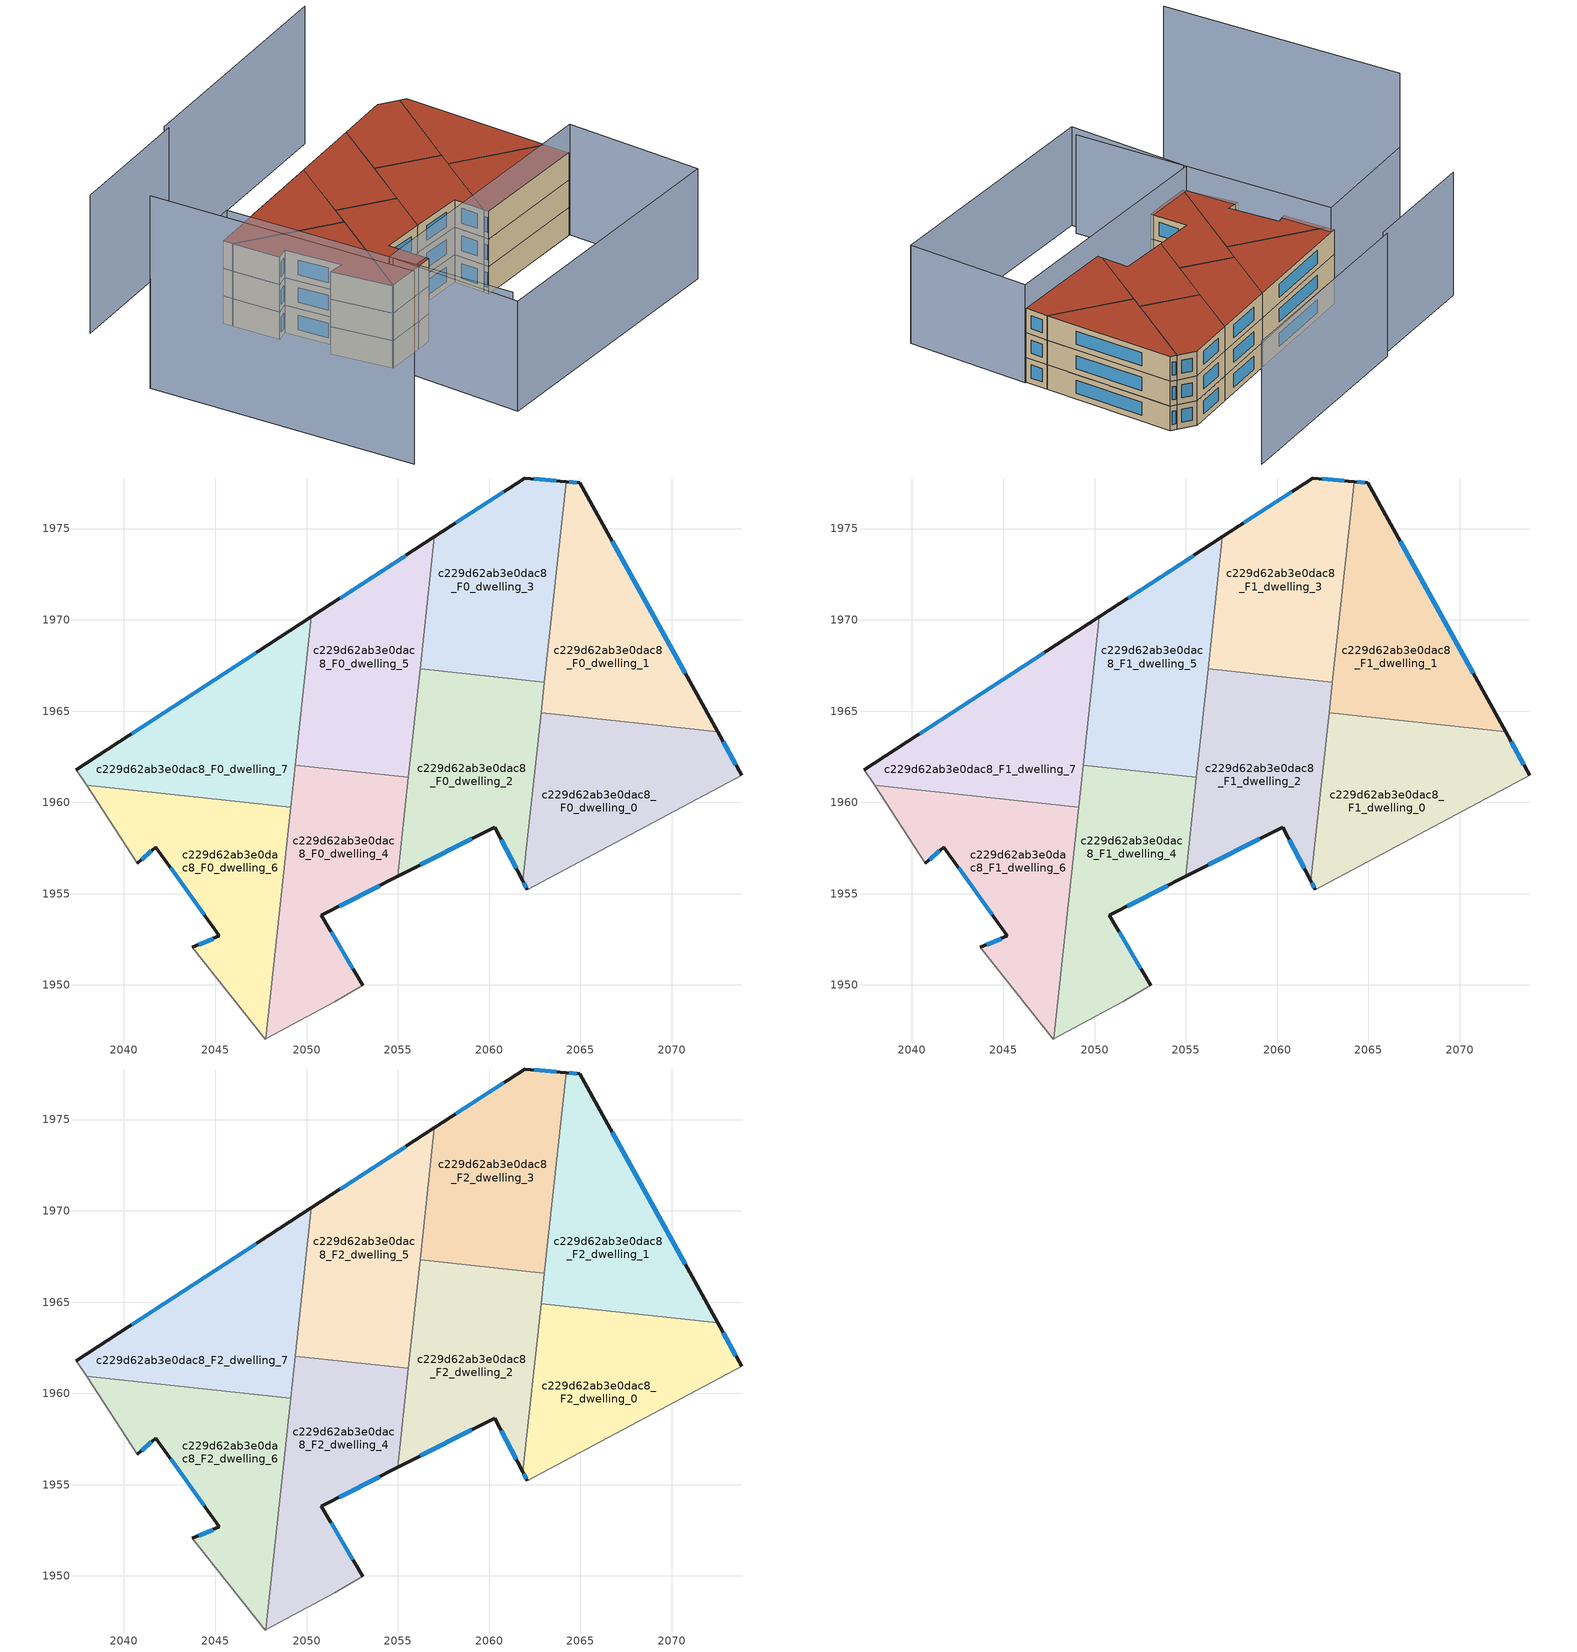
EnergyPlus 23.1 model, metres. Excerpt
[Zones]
c229d62ab3e0dac8_F0_dwelling_0
 floor ground (EU_floor_Construction): 2072.51,1963.87 2073.82,1961.49 2062.1,1955.21 2061.85,1955.7 2062.84,1964.92 z0
 wall outside (EU_wall_Construction): 2061.85,1955.7 2062.1,1955.21 / 2073.82,1961.49 2072.51,1963.87 z0:3
 wall adiabatic (EU_wall_Construction): 2062.1,1955.21 2073.82,1961.49 z0:3
 wall to c229d62ab3e0dac8_F0_dwelling_1 (EU_wall_Construction): 2072.51,1963.87 2062.84,1964.92 z0:3
 wall to c229d62ab3e0dac8_F0_dwelling_2 (EU_wall_Construction): 2062.84,1964.92 2061.85,1955.7 z0:3
 window (EU_Window_Construction): 2061.91,1955.59 2062.04,1955.33 / 2073.52,1962.05 2072.82,1963.31 z0.7:2.3
c229d62ab3e0dac8_F0_dwelling_1
 floor ground (EU_floor_Construction): 2064.97,1977.5 2072.51,1963.87 2062.84,1964.92 2064.22,1977.57 z0
 wall outside (EU_wall_Construction): 2072.51,1963.87 2064.97,1977.5 2064.22,1977.57 z0:3
 wall to c229d62ab3e0dac8_F0_dwelling_3 (EU_wall_Construction): 2064.22,1977.57 2063.03,1966.59 z0:3
 wall to c229d62ab3e0dac8_F0_dwelling_2 (EU_wall_Construction): 2063.03,1966.59 2062.84,1964.92 z0:3
 window (EU_Window_Construction): 2064.79,1977.52 2064.39,1977.55 / 2070.74,1967.07 2066.74,1974.3 z0.7:2.3
c229d62ab3e0dac8_F0_dwelling_2
 floor ground (EU_floor_Construction): 2063.03,1966.59 2061.85,1955.7 2060.3,1958.65 2054.99,1955.95 2056.22,1967.33 z0
 wall outside (EU_wall_Construction): 2054.99,1955.95 2060.3,1958.65 2061.85,1955.7 z0:3
 wall to c229d62ab3e0dac8_F0_dwelling_3 (EU_wall_Construction): 2063.03,1966.59 2056.22,1967.33 z0:3
 wall to c229d62ab3e0dac8_F0_dwelling_5 (EU_wall_Construction): 2056.22,1967.33 2055.58,1961.37 z0:3
 wall to c229d62ab3e0dac8_F0_dwelling_4 (EU_wall_Construction): 2055.58,1961.37 2054.99,1955.95 z0:3
 window (EU_Window_Construction): 2060.67,1957.96 2061.48,1956.39 / 2056.24,1956.58 2059.06,1958.01 z0.7:2.3
c229d62ab3e0dac8_F0_dwelling_3
 floor ground (EU_floor_Construction): 2064.22,1977.57 2063.03,1966.59 2056.22,1967.33 2057.01,1974.55 2061.95,1977.77 z0
 wall outside (EU_wall_Construction): 2064.22,1977.57 2061.95,1977.77 2057.01,1974.55 z0:3
 wall to c229d62ab3e0dac8_F0_dwelling_5 (EU_wall_Construction): 2057.01,1974.55 2056.22,1967.33 z0:3
 window (EU_Window_Construction): 2060.79,1977.01 2058.17,1975.3 / 2063.69,1977.62 2062.48,1977.72 z0.7:2.3
c229d62ab3e0dac8_F0_dwelling_4
 floor ground (EU_floor_Construction): 2055.58,1961.37 2054.99,1955.95 2050.82,1953.82 2053.07,1949.98 2051.55,1949.09 2047.76,1947.05 2049.38,1962.04 z0
 wall outside (EU_wall_Construction): 2053.07,1949.98 2050.82,1953.82 2054.99,1955.95 z0:3
 wall to c229d62ab3e0dac8_F0_dwelling_5 (EU_wall_Construction): 2055.58,1961.37 2049.38,1962.04 z0:3
 wall adiabatic (EU_wall_Construction): 2047.76,1947.05 2051.55,1949.09 2053.07,1949.98 z0:3
 wall to c229d62ab3e0dac8_F0_dwelling_6 (EU_wall_Construction): 2049.13,1959.73 2047.76,1947.05 z0:3
 wall to c229d62ab3e0dac8_F0_dwelling_7 (EU_wall_Construction): 2049.38,1962.04 2049.13,1959.73 z0:3
 window (EU_Window_Construction): 2051.8,1954.32 2054.01,1955.45 / 2052.54,1950.88 2051.35,1952.92 z0.7:2.3
c229d62ab3e0dac8_F0_dwelling_5
 floor ground (EU_floor_Construction): 2057.01,1974.55 2055.58,1961.37 2049.38,1962.04 2050.26,1970.16 z0
 wall outside (EU_wall_Construction): 2057.01,1974.55 2050.26,1970.16 z0:3
 wall to c229d62ab3e0dac8_F0_dwelling_7 (EU_wall_Construction): 2050.26,1970.16 2049.38,1962.04 z0:3
 window (EU_Window_Construction): 2055.42,1973.52 2051.85,1971.19 z0.7:2.3
c229d62ab3e0dac8_F0_dwelling_6
 floor ground (EU_floor_Construction): 2049.13,1959.73 2047.76,1947.05 2047.74,1947.04 2043.74,1952.05 2045.23,1952.7 2041.74,1957.55 2040.74,1956.65 2037.95,1960.94 z0
 wall outside (EU_wall_Construction): 2040.74,1956.65 2041.74,1957.55 2045.23,1952.7 2043.74,1952.05 z0:3
 wall adiabatic (EU_wall_Construction): 2037.95,1960.94 2040.74,1956.65 / 2043.74,1952.05 2047.74,1947.04 2047.76,1947.05 z0:3
 wall to c229d62ab3e0dac8_F0_dwelling_7 (EU_wall_Construction): 2049.13,1959.73 2037.95,1960.94 z0:3
 window (EU_Window_Construction): 2040.97,1956.86 2041.5,1957.34 / 2044.88,1952.54 2044.09,1952.2 / 2042.56,1956.41 2044.41,1953.84 z0.7:2.3
c229d62ab3e0dac8_F0_dwelling_7
 floor ground (EU_floor_Construction): 2050.26,1970.16 2049.13,1959.73 2037.95,1960.94 2037.4,1961.79 z0
 wall outside (EU_wall_Construction): 2050.26,1970.16 2037.4,1961.79 z0:3
 wall adiabatic (EU_wall_Construction): 2037.4,1961.79 2037.95,1960.94 z0:3
 window (EU_Window_Construction): 2047.24,1968.19 2040.42,1963.75 z0.7:2.3
c229d62ab3e0dac8_F1_dwelling_0
 floor to c229d62ab3e0dac8_F0_dwelling_0 (EU_floor_Construction): 2072.51,1963.87 2073.82,1961.49 2062.1,1955.21 2061.85,1955.7 2062.84,1964.92 z3
 wall outside (EU_wall_Construction): 2061.85,1955.7 2062.1,1955.21 / 2073.82,1961.49 2072.51,1963.87 z3:6
 wall adiabatic (EU_wall_Construction): 2062.1,1955.21 2073.82,1961.49 z3:6
 wall to c229d62ab3e0dac8_F1_dwelling_1 (EU_wall_Construction): 2072.51,1963.87 2062.84,1964.92 z3:6
 wall to c229d62ab3e0dac8_F1_dwelling_2 (EU_wall_Construction): 2062.84,1964.92 2061.85,1955.7 z3:6
 window (EU_Window_Construction): 2061.91,1955.59 2062.04,1955.33 / 2073.52,1962.05 2072.82,1963.31 z3.7:5.3
c229d62ab3e0dac8_F1_dwelling_1
 floor to c229d62ab3e0dac8_F0_dwelling_1 (EU_floor_Construction): 2064.97,1977.5 2072.51,1963.87 2062.84,1964.92 2064.22,1977.57 z3
 wall outside (EU_wall_Construction): 2072.51,1963.87 2064.97,1977.5 2064.22,1977.57 z3:6
 wall to c229d62ab3e0dac8_F1_dwelling_3 (EU_wall_Construction): 2064.22,1977.57 2063.03,1966.59 z3:6
 wall to c229d62ab3e0dac8_F1_dwelling_2 (EU_wall_Construction): 2063.03,1966.59 2062.84,1964.92 z3:6
 window (EU_Window_Construction): 2064.79,1977.52 2064.39,1977.55 / 2070.74,1967.07 2066.74,1974.3 z3.7:5.3
c229d62ab3e0dac8_F1_dwelling_2
 floor to c229d62ab3e0dac8_F0_dwelling_2 (EU_floor_Construction): 2063.03,1966.59 2061.85,1955.7 2060.3,1958.65 2054.99,1955.95 2056.22,1967.33 z3
 wall outside (EU_wall_Construction): 2054.99,1955.95 2060.3,1958.65 2061.85,1955.7 z3:6
 wall to c229d62ab3e0dac8_F1_dwelling_3 (EU_wall_Construction): 2063.03,1966.59 2056.22,1967.33 z3:6
 wall to c229d62ab3e0dac8_F1_dwelling_5 (EU_wall_Construction): 2056.22,1967.33 2055.58,1961.37 z3:6
 wall to c229d62ab3e0dac8_F1_dwelling_4 (EU_wall_Construction): 2055.58,1961.37 2054.99,1955.95 z3:6
 window (EU_Window_Construction): 2060.67,1957.96 2061.48,1956.39 / 2056.24,1956.58 2059.06,1958.01 z3.7:5.3
c229d62ab3e0dac8_F1_dwelling_3
 floor to c229d62ab3e0dac8_F0_dwelling_3 (EU_floor_Construction): 2064.22,1977.57 2063.03,1966.59 2056.22,1967.33 2057.01,1974.55 2061.95,1977.77 z3
 wall outside (EU_wall_Construction): 2064.22,1977.57 2061.95,1977.77 2057.01,1974.55 z3:6
 wall to c229d62ab3e0dac8_F1_dwelling_5 (EU_wall_Construction): 2057.01,1974.55 2056.22,1967.33 z3:6
 window (EU_Window_Construction): 2060.79,1977.01 2058.17,1975.3 / 2063.69,1977.62 2062.48,1977.72 z3.7:5.3
c229d62ab3e0dac8_F1_dwelling_4
 floor to c229d62ab3e0dac8_F0_dwelling_4 (EU_floor_Construction): 2055.58,1961.37 2054.99,1955.95 2050.82,1953.82 2053.07,1949.98 2051.55,1949.09 2047.76,1947.05 2049.38,1962.04 z3
 wall outside (EU_wall_Construction): 2053.07,1949.98 2050.82,1953.82 2054.99,1955.95 z3:6
 wall to c229d62ab3e0dac8_F1_dwelling_5 (EU_wall_Construction): 2055.58,1961.37 2049.38,1962.04 z3:6
 wall adiabatic (EU_wall_Construction): 2047.76,1947.05 2051.55,1949.09 2053.07,1949.98 z3:6
 wall to c229d62ab3e0dac8_F1_dwelling_6 (EU_wall_Construction): 2049.13,1959.73 2047.76,1947.05 z3:6
 wall to c229d62ab3e0dac8_F1_dwelling_7 (EU_wall_Construction): 2049.38,1962.04 2049.13,1959.73 z3:6
 window (EU_Window_Construction): 2051.8,1954.32 2054.01,1955.45 / 2052.54,1950.88 2051.35,1952.92 z3.7:5.3
c229d62ab3e0dac8_F1_dwelling_5
 floor to c229d62ab3e0dac8_F0_dwelling_5 (EU_floor_Construction): 2057.01,1974.55 2055.58,1961.37 2049.38,1962.04 2050.26,1970.16 z3
 wall outside (EU_wall_Construction): 2057.01,1974.55 2050.26,1970.16 z3:6
 wall to c229d62ab3e0dac8_F1_dwelling_7 (EU_wall_Construction): 2050.26,1970.16 2049.38,1962.04 z3:6
 window (EU_Window_Construction): 2055.42,1973.52 2051.85,1971.19 z3.7:5.3
c229d62ab3e0dac8_F1_dwelling_6
 floor to c229d62ab3e0dac8_F0_dwelling_6 (EU_floor_Construction): 2049.13,1959.73 2047.76,1947.05 2047.74,1947.04 2043.74,1952.05 2045.23,1952.7 2041.74,1957.55 2040.74,1956.65 2037.95,1960.94 z3
 wall outside (EU_wall_Construction): 2040.74,1956.65 2041.74,1957.55 2045.23,1952.7 2043.74,1952.05 z3:6
 wall adiabatic (EU_wall_Construction): 2037.95,1960.94 2040.74,1956.65 / 2043.74,1952.05 2047.74,1947.04 2047.76,1947.05 z3:6
 wall to c229d62ab3e0dac8_F1_dwelling_7 (EU_wall_Construction): 2049.13,1959.73 2037.95,1960.94 z3:6
 window (EU_Window_Construction): 2040.97,1956.86 2041.5,1957.34 / 2044.88,1952.54 2044.09,1952.2 / 2042.56,1956.41 2044.41,1953.84 z3.7:5.3
c229d62ab3e0dac8_F1_dwelling_7
 floor to c229d62ab3e0dac8_F0_dwelling_7 (EU_floor_Construction): 2050.26,1970.16 2049.13,1959.73 2037.95,1960.94 2037.4,1961.79 z3
 wall outside (EU_wall_Construction): 2050.26,1970.16 2037.4,1961.79 z3:6
 wall adiabatic (EU_wall_Construction): 2037.4,1961.79 2037.95,1960.94 z3:6
 window (EU_Window_Construction): 2047.24,1968.19 2040.42,1963.75 z3.7:5.3
c229d62ab3e0dac8_F2_dwelling_0
 floor to c229d62ab3e0dac8_F1_dwelling_0 (EU_floor_Construction): 2072.51,1963.87 2073.82,1961.49 2062.1,1955.21 2061.85,1955.7 2062.84,1964.92 z6
 wall outside (EU_wall_Construction): 2061.85,1955.7 2062.1,1955.21 / 2073.82,1961.49 2072.51,1963.87 z6:9
 wall adiabatic (EU_wall_Construction): 2062.1,1955.21 2073.82,1961.49 z6:9
 wall to c229d62ab3e0dac8_F2_dwelling_1 (EU_wall_Construction): 2072.51,1963.87 2062.84,1964.92 z6:9
 wall to c229d62ab3e0dac8_F2_dwelling_2 (EU_wall_Construction): 2062.84,1964.92 2061.85,1955.7 z6:9
 window (EU_Window_Construction): 2061.91,1955.59 2062.04,1955.33 / 2073.52,1962.05 2072.82,1963.31 z6.7:8.3
 roof outside (EU_roof_Construction): 2073.82,1961.49 2072.51,1963.87 2062.84,1964.92 2061.85,1955.7 2062.1,1955.21 z9
c229d62ab3e0dac8_F2_dwelling_1
 floor to c229d62ab3e0dac8_F1_dwelling_1 (EU_floor_Construction): 2064.97,1977.5 2072.51,1963.87 2062.84,1964.92 2064.22,1977.57 z6
 wall outside (EU_wall_Construction): 2072.51,1963.87 2064.97,1977.5 2064.22,1977.57 z6:9
 wall to c229d62ab3e0dac8_F2_dwelling_3 (EU_wall_Construction): 2064.22,1977.57 2063.03,1966.59 z6:9
 wall to c229d62ab3e0dac8_F2_dwelling_2 (EU_wall_Construction): 2063.03,1966.59 2062.84,1964.92 z6:9
 window (EU_Window_Construction): 2064.79,1977.52 2064.39,1977.55 / 2070.74,1967.07 2066.74,1974.3 z6.7:8.3
 roof outside (EU_roof_Construction): 2072.51,1963.87 2064.97,1977.5 2064.22,1977.57 2062.84,1964.92 z9
c229d62ab3e0dac8_F2_dwelling_2
 floor to c229d62ab3e0dac8_F1_dwelling_2 (EU_floor_Construction): 2063.03,1966.59 2061.85,1955.7 2060.3,1958.65 2054.99,1955.95 2056.22,1967.33 z6
 wall outside (EU_wall_Construction): 2054.99,1955.95 2060.3,1958.65 2061.85,1955.7 z6:9
 wall to c229d62ab3e0dac8_F2_dwelling_3 (EU_wall_Construction): 2063.03,1966.59 2056.22,1967.33 z6:9
 wall to c229d62ab3e0dac8_F2_dwelling_5 (EU_wall_Construction): 2056.22,1967.33 2055.58,1961.37 z6:9
 wall to c229d62ab3e0dac8_F2_dwelling_4 (EU_wall_Construction): 2055.58,1961.37 2054.99,1955.95 z6:9
 window (EU_Window_Construction): 2060.67,1957.96 2061.48,1956.39 / 2056.24,1956.58 2059.06,1958.01 z6.7:8.3
 roof outside (EU_roof_Construction): 2061.85,1955.7 2063.03,1966.59 2056.22,1967.33 2054.99,1955.95 2060.3,1958.65 z9
c229d62ab3e0dac8_F2_dwelling_3
 floor to c229d62ab3e0dac8_F1_dwelling_3 (EU_floor_Construction): 2064.22,1977.57 2063.03,1966.59 2056.22,1967.33 2057.01,1974.55 2061.95,1977.77 z6
 wall outside (EU_wall_Construction): 2064.22,1977.57 2061.95,1977.77 2057.01,1974.55 z6:9
 wall to c229d62ab3e0dac8_F2_dwelling_5 (EU_wall_Construction): 2057.01,1974.55 2056.22,1967.33 z6:9
 window (EU_Window_Construction): 2060.79,1977.01 2058.17,1975.3 / 2063.69,1977.62 2062.48,1977.72 z6.7:8.3
 roof outside (EU_roof_Construction): 2063.03,1966.59 2064.22,1977.57 2061.95,1977.77 2057.01,1974.55 2056.22,1967.33 z9
c229d62ab3e0dac8_F2_dwelling_4
 floor to c229d62ab3e0dac8_F1_dwelling_4 (EU_floor_Construction): 2055.58,1961.37 2054.99,1955.95 2050.82,1953.82 2053.07,1949.98 2051.55,1949.09 2047.76,1947.05 2049.38,1962.04 z6
 wall outside (EU_wall_Construction): 2053.07,1949.98 2050.82,1953.82 2054.99,1955.95 z6:9
 wall to c229d62ab3e0dac8_F2_dwelling_5 (EU_wall_Construction): 2055.58,1961.37 2049.38,1962.04 z6:9
 wall adiabatic (EU_wall_Construction): 2047.76,1947.05 2051.55,1949.09 2053.07,1949.98 z6:9
 wall to c229d62ab3e0dac8_F2_dwelling_6 (EU_wall_Construction): 2049.13,1959.73 2047.76,1947.05 z6:9
 wall to c229d62ab3e0dac8_F2_dwelling_7 (EU_wall_Construction): 2049.38,1962.04 2049.13,1959.73 z6:9
 window (EU_Window_Construction): 2051.8,1954.32 2054.01,1955.45 / 2052.54,1950.88 2051.35,1952.92 z6.7:8.3
 roof outside (EU_roof_Construction): 2053.07,1949.98 2050.82,1953.82 2054.99,1955.95 2055.58,1961.37 2049.38,1962.04 2047.76,1947.05 2051.55,1949.09 z9
c229d62ab3e0dac8_F2_dwelling_5
 floor to c229d62ab3e0dac8_F1_dwelling_5 (EU_floor_Construction): 2057.01,1974.55 2055.58,1961.37 2049.38,1962.04 2050.26,1970.16 z6
 wall outside (EU_wall_Construction): 2057.01,1974.55 2050.26,1970.16 z6:9
 wall to c229d62ab3e0dac8_F2_dwelling_7 (EU_wall_Construction): 2050.26,1970.16 2049.38,1962.04 z6:9
 window (EU_Window_Construction): 2055.42,1973.52 2051.85,1971.19 z6.7:8.3
 roof outside (EU_roof_Construction): 2055.58,1961.37 2057.01,1974.55 2050.26,1970.16 2049.38,1962.04 z9
c229d62ab3e0dac8_F2_dwelling_6
 floor to c229d62ab3e0dac8_F1_dwelling_6 (EU_floor_Construction): 2049.13,1959.73 2047.76,1947.05 2047.74,1947.04 2043.74,1952.05 2045.23,1952.7 2041.74,1957.55 2040.74,1956.65 2037.95,1960.94 z6
 wall outside (EU_wall_Construction): 2040.74,1956.65 2041.74,1957.55 2045.23,1952.7 2043.74,1952.05 z6:9
 wall adiabatic (EU_wall_Construction): 2037.95,1960.94 2040.74,1956.65 / 2043.74,1952.05 2047.74,1947.04 2047.76,1947.05 z6:9
 wall to c229d62ab3e0dac8_F2_dwelling_7 (EU_wall_Construction): 2049.13,1959.73 2037.95,1960.94 z6:9
 window (EU_Window_Construction): 2040.97,1956.86 2041.5,1957.34 / 2044.88,1952.54 2044.09,1952.2 / 2042.56,1956.41 2044.41,1953.84 z6.7:8.3
 roof outside (EU_roof_Construction): 2047.76,1947.05 2049.13,1959.73 2037.95,1960.94 2040.74,1956.65 2041.74,1957.55 2045.23,1952.7 2043.74,1952.05 2047.74,1947.04 z9
c229d62ab3e0dac8_F2_dwelling_7
 floor to c229d62ab3e0dac8_F1_dwelling_7 (EU_floor_Construction): 2050.26,1970.16 2049.13,1959.73 2037.95,1960.94 2037.4,1961.79 z6
 wall outside (EU_wall_Construction): 2050.26,1970.16 2037.4,1961.79 z6:9
 wall adiabatic (EU_wall_Construction): 2037.4,1961.79 2037.95,1960.94 z6:9
 window (EU_Window_Construction): 2047.24,1968.19 2040.42,1963.75 z6.7:8.3
 roof outside (EU_roof_Construction): 2049.13,1959.73 2050.26,1970.16 2037.4,1961.79 2037.95,1960.94 z9
shading: 2025.7,1954.18 2041.3,1930.2 z0:21; 2025.7,1954.18 2037.92,1962.13 / 2037.92,1962.13 2054.81,1936.17 / 2080.91,1948.7 2054.46,1934.51 / 2054.46,1934.51 2047.55,1947.4 / 2047.55,1947.4 2073.99,1961.59 / 2073.99,1961.59 2080.91,1948.7 z0:12; 2037.78,1973.75 2025.44,1965.97 / 2059.65,1988.12 2037.52,1974.16 z0:15
[Building]
EU S2 Campaign: North Axis=0; Terrain=City; Solar Distribution=FullExterior
[Site:Location]
Budapest.Ferenc.Liszt.Intl.AP: Latitude=47.437; Longitude=19.256; Time Zone=1; Elevation=185
[SizingPeriod:WeatherFileDays]
AnnualSizingPeriod: Begin Month=1; Begin Day of Month=1; End Month=12; End Day of Month=31; Day of Week for Start Day=Monday; Use Weather File Daylight Saving Period=No; Use Weather File Rain and Snow Indicators=No
[MATERIAL]
EU_InternalMass_Material: Roughness=MediumRough; Thickness=0.1; Conductivity=1; Density=1800; Specific Heat=900; Thermal Absorptance=0.9; Solar Absorptance=0.7; Visible Absorptance=0.7
[MATERIAL:NOMASS] Roughness=MediumRough; Thermal Absorptance=0.9; Solar Absorptance=0.7; Visible Absorptance=0.7
Name | Thermal Resistance
EU_wall_NoMass | 0.832559
EU_roof_NoMass | 1.39638
EU_floor_NoMass | 0.872794
[WINDOWMATERIAL:SIMPLEGLAZINGSYSTEM]
EU_Window_SimpleGlazing: UFactor=2.79869; Solar Heat Gain Coefficient=0.75; Visible Transmittance=0.75
[CONSTRUCTION]
EU_wall_Construction: EU_wall_NoMass
EU_roof_Construction: EU_roof_NoMass
EU_floor_Construction: EU_floor_NoMass
EU_Window_Construction: EU_Window_SimpleGlazing
EU_InternalMass_Construction: EU_InternalMass_Material
[ZONE] Type=1; Multiplier=1; Ceiling Height=autocalculate; Floor Area=autocalculate; Part of Total Floor Area=Yes
Name | Volume
c229d62ab3e0dac8_F0_dwelling_0; c229d62ab3e0dac8_F1_dwelling_0; c229d62ab3e0dac8_F2_dwelling_0 | 200.219
c229d62ab3e0dac8_F0_dwelling_1; c229d62ab3e0dac8_F1_dwelling_1; c229d62ab3e0dac8_F2_dwelling_1 | 200.233
c229d62ab3e0dac8_F0_dwelling_2; c229d62ab3e0dac8_F1_dwelling_2; c229d62ab3e0dac8_F2_dwelling_2; c229d62ab3e0dac8_F0_dwelling_7; c229d62ab3e0dac8_F1_dwelling_7; c229d62ab3e0dac8_F2_dwelling_7 | 200.246
c229d62ab3e0dac8_F0_dwelling_3; c229d62ab3e0dac8_F1_dwelling_3; c229d62ab3e0dac8_F2_dwelling_3 | 200.247
c229d62ab3e0dac8_F0_dwelling_4; c229d62ab3e0dac8_F1_dwelling_4; c229d62ab3e0dac8_F2_dwelling_4 | 200.244
c229d62ab3e0dac8_F0_dwelling_5; c229d62ab3e0dac8_F1_dwelling_5; c229d62ab3e0dac8_F2_dwelling_5 | 200.222
c229d62ab3e0dac8_F0_dwelling_6; c229d62ab3e0dac8_F1_dwelling_6; c229d62ab3e0dac8_F2_dwelling_6 | 200.238
[INTERNALMASS] Construction=EU_InternalMass_Construction
Name | Zone or ZoneList | Surface Area
c229d62ab3e0dac8_F0_dwelling_0_EU_InternalMass | c229d62ab3e0dac8_F0_dwelling_0 | 66.7397
c229d62ab3e0dac8_F0_dwelling_1_EU_InternalMass | c229d62ab3e0dac8_F0_dwelling_1 | 66.7444
c229d62ab3e0dac8_F0_dwelling_2_EU_InternalMass | c229d62ab3e0dac8_F0_dwelling_2 | 66.7486
c229d62ab3e0dac8_F0_dwelling_3_EU_InternalMass | c229d62ab3e0dac8_F0_dwelling_3 | 66.749
c229d62ab3e0dac8_F0_dwelling_4_EU_InternalMass | c229d62ab3e0dac8_F0_dwelling_4 | 66.7479
c229d62ab3e0dac8_F0_dwelling_5_EU_InternalMass | c229d62ab3e0dac8_F0_dwelling_5 | 66.7408
c229d62ab3e0dac8_F0_dwelling_6_EU_InternalMass | c229d62ab3e0dac8_F0_dwelling_6 | 66.746
c229d62ab3e0dac8_F0_dwelling_7_EU_InternalMass | c229d62ab3e0dac8_F0_dwelling_7 | 66.7487
c229d62ab3e0dac8_F1_dwelling_0_EU_InternalMass | c229d62ab3e0dac8_F1_dwelling_0 | 66.7397
c229d62ab3e0dac8_F1_dwelling_1_EU_InternalMass | c229d62ab3e0dac8_F1_dwelling_1 | 66.7444
c229d62ab3e0dac8_F1_dwelling_2_EU_InternalMass | c229d62ab3e0dac8_F1_dwelling_2 | 66.7486
c229d62ab3e0dac8_F1_dwelling_3_EU_InternalMass | c229d62ab3e0dac8_F1_dwelling_3 | 66.749
c229d62ab3e0dac8_F1_dwelling_4_EU_InternalMass | c229d62ab3e0dac8_F1_dwelling_4 | 66.7479
c229d62ab3e0dac8_F1_dwelling_5_EU_InternalMass | c229d62ab3e0dac8_F1_dwelling_5 | 66.7408
c229d62ab3e0dac8_F1_dwelling_6_EU_InternalMass | c229d62ab3e0dac8_F1_dwelling_6 | 66.746
c229d62ab3e0dac8_F1_dwelling_7_EU_InternalMass | c229d62ab3e0dac8_F1_dwelling_7 | 66.7487
c229d62ab3e0dac8_F2_dwelling_0_EU_InternalMass | c229d62ab3e0dac8_F2_dwelling_0 | 66.7397
c229d62ab3e0dac8_F2_dwelling_1_EU_InternalMass | c229d62ab3e0dac8_F2_dwelling_1 | 66.7444
c229d62ab3e0dac8_F2_dwelling_2_EU_InternalMass | c229d62ab3e0dac8_F2_dwelling_2 | 66.7486
c229d62ab3e0dac8_F2_dwelling_3_EU_InternalMass | c229d62ab3e0dac8_F2_dwelling_3 | 66.749
c229d62ab3e0dac8_F2_dwelling_4_EU_InternalMass | c229d62ab3e0dac8_F2_dwelling_4 | 66.7479
c229d62ab3e0dac8_F2_dwelling_5_EU_InternalMass | c229d62ab3e0dac8_F2_dwelling_5 | 66.7408
c229d62ab3e0dac8_F2_dwelling_6_EU_InternalMass | c229d62ab3e0dac8_F2_dwelling_6 | 66.746
c229d62ab3e0dac8_F2_dwelling_7_EU_InternalMass | c229d62ab3e0dac8_F2_dwelling_7 | 66.7487
[OTHEREQUIPMENT] Fuel Type=Electricity; Design Level Calculation Method=Watts/Area; Power per Zone Floor Area=1; Fraction Latent=0; Fraction Radiant=0; Fraction Lost=0; Carbon Dioxide Generation Rate=0; EndUse Subcategory=EU_Step8_InternalGains
Name | Zone or ZoneList or Space or SpaceList | Schedule
EU_Step8_InternalGain_c229d62ab3e0dac8_F0_dwelling_0_f000 | c229d62ab3e0dac8_F0_dwelling_0 | EU_Step8_GainSchedule_c229d62ab3e0dac8_F0_dwelling_0_f000
EU_Step8_InternalGain_c229d62ab3e0dac8_F0_dwelling_1_f000 | c229d62ab3e0dac8_F0_dwelling_1 | EU_Step8_GainSchedule_c229d62ab3e0dac8_F0_dwelling_1_f000
EU_Step8_InternalGain_c229d62ab3e0dac8_F0_dwelling_2_f000 | c229d62ab3e0dac8_F0_dwelling_2 | EU_Step8_GainSchedule_c229d62ab3e0dac8_F0_dwelling_2_f000
EU_Step8_InternalGain_c229d62ab3e0dac8_F0_dwelling_3_f000 | c229d62ab3e0dac8_F0_dwelling_3 | EU_Step8_GainSchedule_c229d62ab3e0dac8_F0_dwelling_3_f000
EU_Step8_InternalGain_c229d62ab3e0dac8_F0_dwelling_4_f000 | c229d62ab3e0dac8_F0_dwelling_4 | EU_Step8_GainSchedule_c229d62ab3e0dac8_F0_dwelling_4_f000
EU_Step8_InternalGain_c229d62ab3e0dac8_F0_dwelling_5_f000 | c229d62ab3e0dac8_F0_dwelling_5 | EU_Step8_GainSchedule_c229d62ab3e0dac8_F0_dwelling_5_f000
EU_Step8_InternalGain_c229d62ab3e0dac8_F0_dwelling_6_f000 | c229d62ab3e0dac8_F0_dwelling_6 | EU_Step8_GainSchedule_c229d62ab3e0dac8_F0_dwelling_6_f000
EU_Step8_InternalGain_c229d62ab3e0dac8_F0_dwelling_7_f000 | c229d62ab3e0dac8_F0_dwelling_7 | EU_Step8_GainSchedule_c229d62ab3e0dac8_F0_dwelling_7_f000
EU_Step8_InternalGain_c229d62ab3e0dac8_F1_dwelling_0_f000 | c229d62ab3e0dac8_F1_dwelling_0 | EU_Step8_GainSchedule_c229d62ab3e0dac8_F1_dwelling_0_f000
EU_Step8_InternalGain_c229d62ab3e0dac8_F1_dwelling_1_f000 | c229d62ab3e0dac8_F1_dwelling_1 | EU_Step8_GainSchedule_c229d62ab3e0dac8_F1_dwelling_1_f000
EU_Step8_InternalGain_c229d62ab3e0dac8_F1_dwelling_2_f000 | c229d62ab3e0dac8_F1_dwelling_2 | EU_Step8_GainSchedule_c229d62ab3e0dac8_F1_dwelling_2_f000
EU_Step8_InternalGain_c229d62ab3e0dac8_F1_dwelling_3_f000 | c229d62ab3e0dac8_F1_dwelling_3 | EU_Step8_GainSchedule_c229d62ab3e0dac8_F1_dwelling_3_f000
EU_Step8_InternalGain_c229d62ab3e0dac8_F1_dwelling_4_f000 | c229d62ab3e0dac8_F1_dwelling_4 | EU_Step8_GainSchedule_c229d62ab3e0dac8_F1_dwelling_4_f000
EU_Step8_InternalGain_c229d62ab3e0dac8_F1_dwelling_5_f000 | c229d62ab3e0dac8_F1_dwelling_5 | EU_Step8_GainSchedule_c229d62ab3e0dac8_F1_dwelling_5_f000
EU_Step8_InternalGain_c229d62ab3e0dac8_F1_dwelling_6_f000 | c229d62ab3e0dac8_F1_dwelling_6 | EU_Step8_GainSchedule_c229d62ab3e0dac8_F1_dwelling_6_f000
EU_Step8_InternalGain_c229d62ab3e0dac8_F1_dwelling_7_f000 | c229d62ab3e0dac8_F1_dwelling_7 | EU_Step8_GainSchedule_c229d62ab3e0dac8_F1_dwelling_7_f000
EU_Step8_InternalGain_c229d62ab3e0dac8_F2_dwelling_0_f000 | c229d62ab3e0dac8_F2_dwelling_0 | EU_Step8_GainSchedule_c229d62ab3e0dac8_F2_dwelling_0_f000
EU_Step8_InternalGain_c229d62ab3e0dac8_F2_dwelling_1_f000 | c229d62ab3e0dac8_F2_dwelling_1 | EU_Step8_GainSchedule_c229d62ab3e0dac8_F2_dwelling_1_f000
EU_Step8_InternalGain_c229d62ab3e0dac8_F2_dwelling_2_f000 | c229d62ab3e0dac8_F2_dwelling_2 | EU_Step8_GainSchedule_c229d62ab3e0dac8_F2_dwelling_2_f000
EU_Step8_InternalGain_c229d62ab3e0dac8_F2_dwelling_3_f000 | c229d62ab3e0dac8_F2_dwelling_3 | EU_Step8_GainSchedule_c229d62ab3e0dac8_F2_dwelling_3_f000
EU_Step8_InternalGain_c229d62ab3e0dac8_F2_dwelling_4_f000 | c229d62ab3e0dac8_F2_dwelling_4 | EU_Step8_GainSchedule_c229d62ab3e0dac8_F2_dwelling_4_f000
EU_Step8_InternalGain_c229d62ab3e0dac8_F2_dwelling_5_f000 | c229d62ab3e0dac8_F2_dwelling_5 | EU_Step8_GainSchedule_c229d62ab3e0dac8_F2_dwelling_5_f000
EU_Step8_InternalGain_c229d62ab3e0dac8_F2_dwelling_6_f000 | c229d62ab3e0dac8_F2_dwelling_6 | EU_Step8_GainSchedule_c229d62ab3e0dac8_F2_dwelling_6_f000
EU_Step8_InternalGain_c229d62ab3e0dac8_F2_dwelling_7_f000 | c229d62ab3e0dac8_F2_dwelling_7 | EU_Step8_GainSchedule_c229d62ab3e0dac8_F2_dwelling_7_f000
[ZONEVENTILATION:DESIGNFLOWRATE] Schedule=EU_AlwaysOn; Design Flow Rate Calculation Method=AirChanges/Hour; Air Changes per Hour=0.475469; Ventilation Type=Natural; Fan Pressure Rise=0; Fan Total Efficiency=1; Constant Term Coefficient=1; Temperature Term Coefficient=0; Velocity Term Coefficient=0; Velocity Squared Term Coefficient=0; Minimum Indoor Temperature=-100; Maximum Indoor Temperature=100; Delta Temperature=-100; Minimum Outdoor Temperature=-100; Maximum Outdoor Temperature=100; Maximum Wind Speed=40
Name | Zone or ZoneList or Space or SpaceList
EU_ConstantAir_c229d62ab3e0dac8_F0_dwelling_0 | c229d62ab3e0dac8_F0_dwelling_0
EU_ConstantAir_c229d62ab3e0dac8_F0_dwelling_1 | c229d62ab3e0dac8_F0_dwelling_1
EU_ConstantAir_c229d62ab3e0dac8_F0_dwelling_2 | c229d62ab3e0dac8_F0_dwelling_2
EU_ConstantAir_c229d62ab3e0dac8_F0_dwelling_3 | c229d62ab3e0dac8_F0_dwelling_3
EU_ConstantAir_c229d62ab3e0dac8_F0_dwelling_4 | c229d62ab3e0dac8_F0_dwelling_4
EU_ConstantAir_c229d62ab3e0dac8_F0_dwelling_5 | c229d62ab3e0dac8_F0_dwelling_5
EU_ConstantAir_c229d62ab3e0dac8_F0_dwelling_6 | c229d62ab3e0dac8_F0_dwelling_6
EU_ConstantAir_c229d62ab3e0dac8_F0_dwelling_7 | c229d62ab3e0dac8_F0_dwelling_7
EU_ConstantAir_c229d62ab3e0dac8_F1_dwelling_0 | c229d62ab3e0dac8_F1_dwelling_0
EU_ConstantAir_c229d62ab3e0dac8_F1_dwelling_1 | c229d62ab3e0dac8_F1_dwelling_1
EU_ConstantAir_c229d62ab3e0dac8_F1_dwelling_2 | c229d62ab3e0dac8_F1_dwelling_2
EU_ConstantAir_c229d62ab3e0dac8_F1_dwelling_3 | c229d62ab3e0dac8_F1_dwelling_3
EU_ConstantAir_c229d62ab3e0dac8_F1_dwelling_4 | c229d62ab3e0dac8_F1_dwelling_4
EU_ConstantAir_c229d62ab3e0dac8_F1_dwelling_5 | c229d62ab3e0dac8_F1_dwelling_5
EU_ConstantAir_c229d62ab3e0dac8_F1_dwelling_6 | c229d62ab3e0dac8_F1_dwelling_6
EU_ConstantAir_c229d62ab3e0dac8_F1_dwelling_7 | c229d62ab3e0dac8_F1_dwelling_7
EU_ConstantAir_c229d62ab3e0dac8_F2_dwelling_0 | c229d62ab3e0dac8_F2_dwelling_0
EU_ConstantAir_c229d62ab3e0dac8_F2_dwelling_1 | c229d62ab3e0dac8_F2_dwelling_1
EU_ConstantAir_c229d62ab3e0dac8_F2_dwelling_2 | c229d62ab3e0dac8_F2_dwelling_2
EU_ConstantAir_c229d62ab3e0dac8_F2_dwelling_3 | c229d62ab3e0dac8_F2_dwelling_3
EU_ConstantAir_c229d62ab3e0dac8_F2_dwelling_4 | c229d62ab3e0dac8_F2_dwelling_4
EU_ConstantAir_c229d62ab3e0dac8_F2_dwelling_5 | c229d62ab3e0dac8_F2_dwelling_5
EU_ConstantAir_c229d62ab3e0dac8_F2_dwelling_6 | c229d62ab3e0dac8_F2_dwelling_6
EU_ConstantAir_c229d62ab3e0dac8_F2_dwelling_7 | c229d62ab3e0dac8_F2_dwelling_7
[HVACTEMPLATE:THERMOSTAT] Constant Heating Setpoint=20; Constant Cooling Setpoint=50
EU_HeatOnly_c229d62ab3e0dac8_F0_dwelling_0; EU_HeatOnly_c229d62ab3e0dac8_F0_dwelling_1; EU_HeatOnly_c229d62ab3e0dac8_F0_dwelling_2; EU_HeatOnly_c229d62ab3e0dac8_F0_dwelling_3; EU_HeatOnly_c229d62ab3e0dac8_F0_dwelling_4; EU_HeatOnly_c229d62ab3e0dac8_F0_dwelling_5; EU_HeatOnly_c229d62ab3e0dac8_F0_dwelling_6; EU_HeatOnly_c229d62ab3e0dac8_F0_dwelling_7; EU_HeatOnly_c229d62ab3e0dac8_F1_dwelling_0; EU_HeatOnly_c229d62ab3e0dac8_F1_dwelling_1; EU_HeatOnly_c229d62ab3e0dac8_F1_dwelling_2; EU_HeatOnly_c229d62ab3e0dac8_F1_dwelling_3; EU_HeatOnly_c229d62ab3e0dac8_F1_dwelling_4; EU_HeatOnly_c229d62ab3e0dac8_F1_dwelling_5; EU_HeatOnly_c229d62ab3e0dac8_F1_dwelling_6; EU_HeatOnly_c229d62ab3e0dac8_F1_dwelling_7; EU_HeatOnly_c229d62ab3e0dac8_F2_dwelling_0; EU_HeatOnly_c229d62ab3e0dac8_F2_dwelling_1; EU_HeatOnly_c229d62ab3e0dac8_F2_dwelling_2; EU_HeatOnly_c229d62ab3e0dac8_F2_dwelling_3; EU_HeatOnly_c229d62ab3e0dac8_F2_dwelling_4; EU_HeatOnly_c229d62ab3e0dac8_F2_dwelling_5; EU_HeatOnly_c229d62ab3e0dac8_F2_dwelling_6; EU_HeatOnly_c229d62ab3e0dac8_F2_dwelling_7
[HVACTEMPLATE:ZONE:IDEALLOADSAIRSYSTEM] System Availability Schedule=EU_AlwaysOn; Maximum Heating Supply Air Temperature=50; Minimum Cooling Supply Air Temperature=13; Maximum Heating Supply Air Humidity Ratio=0.0156; Minimum Cooling Supply Air Humidity Ratio=0.0077; Heating Limit=NoLimit; Cooling Limit=NoLimit; Heating Availability Schedule=EU_AlwaysOn; Cooling Availability Schedule=EU_CoolingOff; Dehumidification Control Type=ConstantSensibleHeatRatio; Cooling Sensible Heat Ratio=0.7; Dehumidification Setpoint=60; Humidification Control Type=None; Humidification Setpoint=30; Outdoor Air Method=None; Outdoor Air Flow Rate per Person=0.00944; Outdoor Air Flow Rate per Zone Floor Area=0; Outdoor Air Flow Rate per Zone=0; Demand Controlled Ventilation Type=None; Outdoor Air Economizer Type=NoEconomizer; Heat Recovery Type=None; Sensible Heat Recovery Effectiveness=0.7; Latent Heat Recovery Effectiveness=0.65
Name | Template Thermostat
c229d62ab3e0dac8_F0_dwelling_0 | EU_HeatOnly_c229d62ab3e0dac8_F0_dwelling_0
c229d62ab3e0dac8_F0_dwelling_1 | EU_HeatOnly_c229d62ab3e0dac8_F0_dwelling_1
c229d62ab3e0dac8_F0_dwelling_2 | EU_HeatOnly_c229d62ab3e0dac8_F0_dwelling_2
c229d62ab3e0dac8_F0_dwelling_3 | EU_HeatOnly_c229d62ab3e0dac8_F0_dwelling_3
c229d62ab3e0dac8_F0_dwelling_4 | EU_HeatOnly_c229d62ab3e0dac8_F0_dwelling_4
c229d62ab3e0dac8_F0_dwelling_5 | EU_HeatOnly_c229d62ab3e0dac8_F0_dwelling_5
c229d62ab3e0dac8_F0_dwelling_6 | EU_HeatOnly_c229d62ab3e0dac8_F0_dwelling_6
c229d62ab3e0dac8_F0_dwelling_7 | EU_HeatOnly_c229d62ab3e0dac8_F0_dwelling_7
c229d62ab3e0dac8_F1_dwelling_0 | EU_HeatOnly_c229d62ab3e0dac8_F1_dwelling_0
c229d62ab3e0dac8_F1_dwelling_1 | EU_HeatOnly_c229d62ab3e0dac8_F1_dwelling_1
c229d62ab3e0dac8_F1_dwelling_2 | EU_HeatOnly_c229d62ab3e0dac8_F1_dwelling_2
c229d62ab3e0dac8_F1_dwelling_3 | EU_HeatOnly_c229d62ab3e0dac8_F1_dwelling_3
c229d62ab3e0dac8_F1_dwelling_4 | EU_HeatOnly_c229d62ab3e0dac8_F1_dwelling_4
c229d62ab3e0dac8_F1_dwelling_5 | EU_HeatOnly_c229d62ab3e0dac8_F1_dwelling_5
c229d62ab3e0dac8_F1_dwelling_6 | EU_HeatOnly_c229d62ab3e0dac8_F1_dwelling_6
c229d62ab3e0dac8_F1_dwelling_7 | EU_HeatOnly_c229d62ab3e0dac8_F1_dwelling_7
c229d62ab3e0dac8_F2_dwelling_0 | EU_HeatOnly_c229d62ab3e0dac8_F2_dwelling_0
c229d62ab3e0dac8_F2_dwelling_1 | EU_HeatOnly_c229d62ab3e0dac8_F2_dwelling_1
c229d62ab3e0dac8_F2_dwelling_2 | EU_HeatOnly_c229d62ab3e0dac8_F2_dwelling_2
c229d62ab3e0dac8_F2_dwelling_3 | EU_HeatOnly_c229d62ab3e0dac8_F2_dwelling_3
c229d62ab3e0dac8_F2_dwelling_4 | EU_HeatOnly_c229d62ab3e0dac8_F2_dwelling_4
c229d62ab3e0dac8_F2_dwelling_5 | EU_HeatOnly_c229d62ab3e0dac8_F2_dwelling_5
c229d62ab3e0dac8_F2_dwelling_6 | EU_HeatOnly_c229d62ab3e0dac8_F2_dwelling_6
c229d62ab3e0dac8_F2_dwelling_7 | EU_HeatOnly_c229d62ab3e0dac8_F2_dwelling_7
[SIZING:ZONE] Zone Cooling Design Supply Air Temperature Input Method=SupplyAirTemperature; Zone Cooling Design Supply Air Temperature=13; Zone Heating Design Supply Air Temperature Input Method=SupplyAirTemperature; Zone Heating Design Supply Air Temperature=50; Zone Cooling Design Supply Air Humidity Ratio=0.008; Zone Heating Design Supply Air Humidity Ratio=0.008; Cooling Design Air Flow Method=DesignDay; Cooling Design Air Flow Rate=0; Cooling Minimum Air Flow per Zone Floor Area=0.000762; Cooling Minimum Air Flow=0; Cooling Minimum Air Flow Fraction=0.2; Heating Design Air Flow Method=DesignDay; Heating Design Air Flow Rate=0; Heating Maximum Air Flow per Zone Floor Area=0.002032; Heating Maximum Air Flow=0.141576; Heating Maximum Air Flow Fraction=0.3; Account for Dedicated Outdoor Air System=No; Dedicated Outdoor Air System Control Strategy=NeutralSupplyAir; Dedicated Outdoor Air Low Setpoint Temperature for Design=autosize; Dedicated Outdoor Air High Setpoint Temperature for Design=autosize; Zone Load Sizing Method=Sensible Load Only No Latent Load; Zone Latent Cooling Design Supply Air Humidity Ratio Input Method=HumidityRatioDifference; Zone Cooling Design Supply Air Humidity Ratio Difference=0.005; Zone Latent Heating Design Supply Air Humidity Ratio Input Method=HumidityRatioDifference; Zone Humidification Design Supply Air Humidity Ratio Difference=0.005
c229d62ab3e0dac8_F0_dwelling_0; c229d62ab3e0dac8_F0_dwelling_1; c229d62ab3e0dac8_F0_dwelling_2; c229d62ab3e0dac8_F0_dwelling_3; c229d62ab3e0dac8_F0_dwelling_4; c229d62ab3e0dac8_F0_dwelling_5; c229d62ab3e0dac8_F0_dwelling_6; c229d62ab3e0dac8_F0_dwelling_7; c229d62ab3e0dac8_F1_dwelling_0; c229d62ab3e0dac8_F1_dwelling_1; c229d62ab3e0dac8_F1_dwelling_2; c229d62ab3e0dac8_F1_dwelling_3; c229d62ab3e0dac8_F1_dwelling_4; c229d62ab3e0dac8_F1_dwelling_5; c229d62ab3e0dac8_F1_dwelling_6; c229d62ab3e0dac8_F1_dwelling_7; c229d62ab3e0dac8_F2_dwelling_0; c229d62ab3e0dac8_F2_dwelling_1; c229d62ab3e0dac8_F2_dwelling_2; c229d62ab3e0dac8_F2_dwelling_3; c229d62ab3e0dac8_F2_dwelling_4; c229d62ab3e0dac8_F2_dwelling_5; c229d62ab3e0dac8_F2_dwelling_6; c229d62ab3e0dac8_F2_dwelling_7
[SCHEDULE:CONSTANT]
Name | Hourly Value
EU_AlwaysOn | 1
EU_CoolingOff | 0
[SCHEDULE:FILE] Column Number=1; Rows to Skip at Top=0; Number of Hours of Data=8760; Column Separator=Comma; Interpolate to Timestep=No; Minutes per Item=60; Adjust Schedule for Daylight Savings=Yes
Name | File
EU_Step8_GainSchedule_c229d62ab3e0dac8_F0_dwelling_0_f000 | ../../schedules/c229d62ab3e0dac8/c229d62ab3e0dac8_F0_dwelling_0_f000_gain.csv
EU_Step8_GainSchedule_c229d62ab3e0dac8_F0_dwelling_1_f000 | ../../schedules/c229d62ab3e0dac8/c229d62ab3e0dac8_F0_dwelling_1_f000_gain.csv
EU_Step8_GainSchedule_c229d62ab3e0dac8_F0_dwelling_2_f000 | ../../schedules/c229d62ab3e0dac8/c229d62ab3e0dac8_F0_dwelling_2_f000_gain.csv
EU_Step8_GainSchedule_c229d62ab3e0dac8_F0_dwelling_3_f000 | ../../schedules/c229d62ab3e0dac8/c229d62ab3e0dac8_F0_dwelling_3_f000_gain.csv
EU_Step8_GainSchedule_c229d62ab3e0dac8_F0_dwelling_4_f000 | ../../schedules/c229d62ab3e0dac8/c229d62ab3e0dac8_F0_dwelling_4_f000_gain.csv
EU_Step8_GainSchedule_c229d62ab3e0dac8_F0_dwelling_5_f000 | ../../schedules/c229d62ab3e0dac8/c229d62ab3e0dac8_F0_dwelling_5_f000_gain.csv
EU_Step8_GainSchedule_c229d62ab3e0dac8_F0_dwelling_6_f000 | ../../schedules/c229d62ab3e0dac8/c229d62ab3e0dac8_F0_dwelling_6_f000_gain.csv
EU_Step8_GainSchedule_c229d62ab3e0dac8_F0_dwelling_7_f000 | ../../schedules/c229d62ab3e0dac8/c229d62ab3e0dac8_F0_dwelling_7_f000_gain.csv
EU_Step8_GainSchedule_c229d62ab3e0dac8_F1_dwelling_0_f000 | ../../schedules/c229d62ab3e0dac8/c229d62ab3e0dac8_F1_dwelling_0_f000_gain.csv
EU_Step8_GainSchedule_c229d62ab3e0dac8_F1_dwelling_1_f000 | ../../schedules/c229d62ab3e0dac8/c229d62ab3e0dac8_F1_dwelling_1_f000_gain.csv
EU_Step8_GainSchedule_c229d62ab3e0dac8_F1_dwelling_2_f000 | ../../schedules/c229d62ab3e0dac8/c229d62ab3e0dac8_F1_dwelling_2_f000_gain.csv
EU_Step8_GainSchedule_c229d62ab3e0dac8_F1_dwelling_3_f000 | ../../schedules/c229d62ab3e0dac8/c229d62ab3e0dac8_F1_dwelling_3_f000_gain.csv
EU_Step8_GainSchedule_c229d62ab3e0dac8_F1_dwelling_4_f000 | ../../schedules/c229d62ab3e0dac8/c229d62ab3e0dac8_F1_dwelling_4_f000_gain.csv
EU_Step8_GainSchedule_c229d62ab3e0dac8_F1_dwelling_5_f000 | ../../schedules/c229d62ab3e0dac8/c229d62ab3e0dac8_F1_dwelling_5_f000_gain.csv
EU_Step8_GainSchedule_c229d62ab3e0dac8_F1_dwelling_6_f000 | ../../schedules/c229d62ab3e0dac8/c229d62ab3e0dac8_F1_dwelling_6_f000_gain.csv
EU_Step8_GainSchedule_c229d62ab3e0dac8_F1_dwelling_7_f000 | ../../schedules/c229d62ab3e0dac8/c229d62ab3e0dac8_F1_dwelling_7_f000_gain.csv
EU_Step8_GainSchedule_c229d62ab3e0dac8_F2_dwelling_0_f000 | ../../schedules/c229d62ab3e0dac8/c229d62ab3e0dac8_F2_dwelling_0_f000_gain.csv
EU_Step8_GainSchedule_c229d62ab3e0dac8_F2_dwelling_1_f000 | ../../schedules/c229d62ab3e0dac8/c229d62ab3e0dac8_F2_dwelling_1_f000_gain.csv
EU_Step8_GainSchedule_c229d62ab3e0dac8_F2_dwelling_2_f000 | ../../schedules/c229d62ab3e0dac8/c229d62ab3e0dac8_F2_dwelling_2_f000_gain.csv
EU_Step8_GainSchedule_c229d62ab3e0dac8_F2_dwelling_3_f000 | ../../schedules/c229d62ab3e0dac8/c229d62ab3e0dac8_F2_dwelling_3_f000_gain.csv
EU_Step8_GainSchedule_c229d62ab3e0dac8_F2_dwelling_4_f000 | ../../schedules/c229d62ab3e0dac8/c229d62ab3e0dac8_F2_dwelling_4_f000_gain.csv
EU_Step8_GainSchedule_c229d62ab3e0dac8_F2_dwelling_5_f000 | ../../schedules/c229d62ab3e0dac8/c229d62ab3e0dac8_F2_dwelling_5_f000_gain.csv
EU_Step8_GainSchedule_c229d62ab3e0dac8_F2_dwelling_6_f000 | ../../schedules/c229d62ab3e0dac8/c229d62ab3e0dac8_F2_dwelling_6_f000_gain.csv
EU_Step8_GainSchedule_c229d62ab3e0dac8_F2_dwelling_7_f000 | ../../schedules/c229d62ab3e0dac8/c229d62ab3e0dac8_F2_dwelling_7_f000_gain.csv
